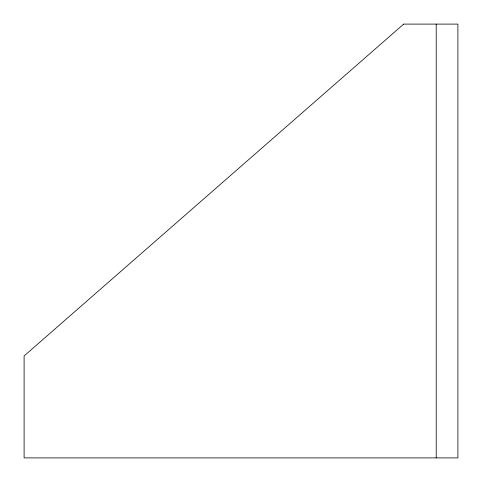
<?xml version="1.0" encoding="UTF-8"?>
<svg xmlns="http://www.w3.org/2000/svg" width="482" height="482" viewBox="0 0 482 482"><rect width="100%" height="100%" fill="white"/><g stroke="black" fill="none" stroke-linecap="round" stroke-linejoin="round"><path stroke-width="0.72" d="M436.21 24.1L436.21 457.9M403.675 24.1L24.1 355.957L24.1 457.9L457.9 457.9L457.9 24.1L403.675 24.1"/></g></svg>
